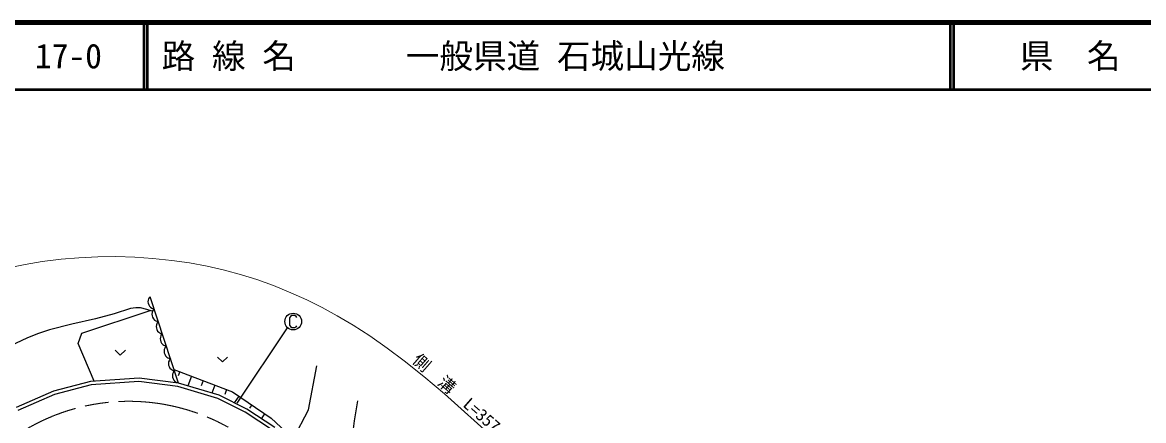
# Model space of a CAD drawing. Units: millimetres, scale not verified. Extents: x 40000 to 680000, y 20000 to 380000.
# Drawn here: x 159656 to 326554, y 320753 to 380000 of the extents above; entities that cross this region are included whole.
import ezdxf
from ezdxf.enums import TextEntityAlignment as Align

# ---------------------------------------------------------------- set-up
doc = ezdxf.new("R2010")
doc.units = ezdxf.units.MM
doc.header["$LTSCALE"] = 1000
doc.linetypes.add('CHAIN', pattern=[18.5, 12, -1.5, 3.5, -1.5])
for name, color, linetype, lineweight in [('M-BGD', 7, 'Continuous', 25), ('M-BGD-EXST', 7, 'Continuous', 25), ('M-BMK', 2, 'CHAIN', 13), ('M-STR-HTXT', 7, 'Continuous', 13), ('M-TTL', 2, 'Continuous', 140), ('M-TTL-LINE', 7, 'Continuous', 50)]:
    doc.layers.add(name, color=color, linetype=linetype, lineweight=lineweight)
doc.layers.add('M-TTL-TXT', color=7, linetype='Continuous')
doc.styles.add('ＭＳ ゴシック', font='')
doc.styles.get('ＭＳ ゴシック').set_extended_font_data('MS Gothic')

msp = doc.modelspace()

# ---------------------------------------------------------------- linework, layer by layer
at = {"layer": 'M-BGD'}
for p, q in [((178446, 338868), (178385, 338688)), ((178518, 339012), (178446, 338868)), ((178663, 339179), (178518, 339012)), ((182897, 326314), (178663, 339179)), ((178385, 338688), (178348, 338435)), ((178348, 338435), (178383, 338207)), ((178383, 338207), (178454, 337990)), ((178454, 337990), (178562, 337786)), ((178562, 337786), (178741, 337605)), ((178741, 337605), (178897, 337496)), ((178897, 337496), (179041, 337423)), ((179105, 337198), (179028, 337047)), ((179041, 337423), (179257, 337375)), ((179257, 337375), (179105, 337198)), ((168521, 333766), (178651, 337120)), ((178964, 336857), (178925, 336592)), ((178925, 336592), (178962, 336351)), ((178962, 336351), (179037, 336123)), ((179028, 337047), (178964, 336857)), ((179037, 336123), (179150, 335908)), ((179150, 335908), (179339, 335717)), ((179339, 335717), (179503, 335603)), ((179503, 335603), (179655, 335526)), ((179655, 335526), (179882, 335475)), ((179882, 335475), (179737, 335307)), ((179604, 334983), (179567, 334731)), ((179567, 334731), (179602, 334503)), ((179602, 334503), (179674, 334286)), ((179665, 335163), (179604, 334983)), ((179737, 335307), (179665, 335163)), ((179674, 334286), (179781, 334081)), ((179781, 334081), (179960, 333900)), ((179960, 333900), (180116, 333792)), ((167941, 332241), (168521, 333766)), ((170350, 326627), (167941, 332241)), ((180116, 333792), (180260, 333719)), ((180198, 333178), (180161, 332926)), ((180161, 332926), (180196, 332698)), ((180196, 332698), (180268, 332481)), ((180259, 333358), (180198, 333178)), ((180332, 333502), (180259, 333358)), ((180260, 333719), (180476, 333670)), ((180268, 332481), (180375, 332277)), ((180476, 333670), (180332, 333502)), ((180375, 332277), (180555, 332096)), ((173478, 331218), (174228, 330498)), ((174228, 330498), (174978, 331218)), ((180555, 332096), (180710, 331987)), ((180710, 331987), (180854, 331914)), ((180777, 331348), (180739, 331082)), ((180739, 331082), (180776, 330842)), ((180776, 330842), (180851, 330614)), ((180841, 331537), (180777, 331348)), ((180918, 331689), (180841, 331537)), ((180851, 330614), (180964, 330398)), ((180854, 331914), (181070, 331865)), ((181070, 331865), (180918, 331689)), ((180964, 330398), (181153, 330208)), ((181153, 330208), (181317, 330093)), ((181317, 330093), (181468, 330017)), ((181417, 329474), (181380, 329222)), ((181380, 329222), (181416, 328993)), ((181416, 328993), (181487, 328777)), ((181478, 329654), (181417, 329474)), ((181468, 330017), (181696, 329966)), ((181551, 329798), (181478, 329654)), ((181696, 329966), (181551, 329798)), ((188709, 330199), (189459, 329479)), ((189459, 329479), (190209, 330199)), ((202248, 322335), (203489, 328913)), ((181487, 328777), (181594, 328572)), ((181594, 328572), (181774, 328391)), ((181774, 328391), (181930, 328282)), ((181930, 328282), (182074, 328210)), ((182011, 327669), (181974, 327417)), ((181974, 327417), (182010, 327189)), ((182010, 327189), (182081, 326972)), ((182072, 327849), (182011, 327669)), ((182145, 327993), (182072, 327849)), ((182074, 328210), (182290, 328161)), ((182290, 328161), (182145, 327993)), ((182219, 328374), (190906, 325024)), ((183088, 328039), (182842, 327403)), ((184825, 327369), (184261, 325907)), ((169798, 326567), (164278, 325126)), ((169879, 326071), (164442, 324653)), ((177010, 327051), (169798, 326567)), ((176996, 326549), (169879, 326071)), ((182794, 325823), (176996, 326549)), ((182897, 326314), (177010, 327051)), ((182081, 326972), (182188, 326767)), ((182188, 326767), (182368, 326586)), ((182368, 326586), (182524, 326478)), ((182524, 326478), (182668, 326405)), ((182668, 326405), (182884, 326356)), ((188736, 324048), (182794, 325823)), ((188920, 324515), (182897, 326314)), ((186563, 326699), (186256, 325903)), ((188300, 326029), (187840, 324838)), ((164278, 325126), (158744, 322690)), ((164442, 324653), (158987, 322250)), ((192818, 322025), (188736, 324048)), ((193068, 322459), (188920, 324515)), ((190037, 325359), (189766, 324655)), ((190906, 325024), (196673, 321118)), ((191867, 324373), (191199, 323386)), ((197213, 319708), (193068, 322459)), ((193789, 323071), (193484, 322620)), ((200006, 318092), (202248, 322335)), ((196899, 319316), (192818, 322025)), ((195712, 321769), (195214, 321035)), ((196673, 321118), (202194, 315991))]:
    msp.add_line(p, q, dxfattribs=at)
for points in [[(178946, 337020), (178178, 337298), (177215, 337528), (176534, 337546), (175756, 337429), (173305, 336647), (170550, 335887), (167036, 335113), (163699, 334277), (162037, 333721), (160411, 333067), (158642, 332236), (156909, 331304), (155040, 330175), (153039, 328836), (150749, 327157), (148493, 325378), (143148, 320864)], [(209525, 323685), (209040, 320705), (208631, 317525), (208494, 315735), (208451, 313793), (208547, 311600), (208760, 309205), (208804, 308771)]]:
    msp.add_lwpolyline(points, dxfattribs=at)
at = {"layer": 'M-BGD-EXST'}
for p, q in [((199571, 336232), (199421, 336032)), ((199421, 336032), (199421, 334932)), ((199771, 336382), (199571, 336232)), ((200221, 336382), (199771, 336382)), ((200421, 336232), (200221, 336382)), ((200521, 336082), (200421, 336232)), ((191634, 323360), (199130, 334551)), ((199421, 334932), (199571, 334732)), ((199571, 334732), (199771, 334582)), ((199771, 334582), (200221, 334582)), ((200221, 334582), (200421, 334682)), ((200421, 334682), (200521, 334832))]:
    msp.add_line(p, q, dxfattribs=at)
msp.add_circle((199971, 335482), 1250, dxfattribs=at)
at = {"layer": 'M-BMK'}
msp.add_arc((175508, 293415), 30204, 35.09042, 121.33174, dxfattribs=at)
at = {"layer": 'M-STR-HTXT'}
msp.add_lwpolyline([(157322, 343437), (160065, 343994), (162613, 344411), (165420, 344761), (168048, 344986), (170896, 345121), (173550, 345146), (176411, 345065), (179064, 344887), (181910, 344585), (184537, 344202), (187141, 343719), (189717, 343135), (192259, 342449), (194569, 341727), (197028, 340845), (199619, 339780), (201992, 338697), (204286, 337562), (206526, 336341), (208883, 334938), (211353, 333340), (213931, 331539), (216460, 329646), (219410, 327297), (222471, 324722), (229879, 318105)], dxfattribs=at)
at = {"layer": 'M-TTL'}
msp.add_line((680000, 380000), (40000, 380000), dxfattribs=at)
at = {"layer": 'M-TTL-LINE'}
for p, q in [((177750, 380000), (177750, 370000)), ((178250, 380000), (178250, 370000)), ((297750, 380000), (297750, 370000)), ((298250, 380000), (298250, 370000)), ((40000, 370000), (680000, 370000))]:
    msp.add_line(p, q, dxfattribs=at)

# ---------------------------------------------------------------- texts
at = {"layer": 'M-STR-HTXT', "style": 'ＭＳ ゴシック'}
msp.add_text('側\u3000溝\u3000L=357.0', height=1833, rotation=318.888, dxfattribs=at).set_placement((217196, 329107), align=Align.BOTTOM_LEFT)
at = {"layer": 'M-TTL-TXT', "style": 'ＭＳ ゴシック'}
for s, p in [('路 線 名', (180380, 375000)), ('一般県道 石城山光線', (216734, 375000)), ('17-0', (161521, 375000))]:
    msp.add_text(s, height=3666, dxfattribs=at).set_placement(p, align=Align.MIDDLE_LEFT)
msp.add_text('県\u3000名', height=3666, dxfattribs=at).set_placement((315625, 375000), align=Align.MIDDLE_CENTER)

doc.saveas('drawing.dxf')
